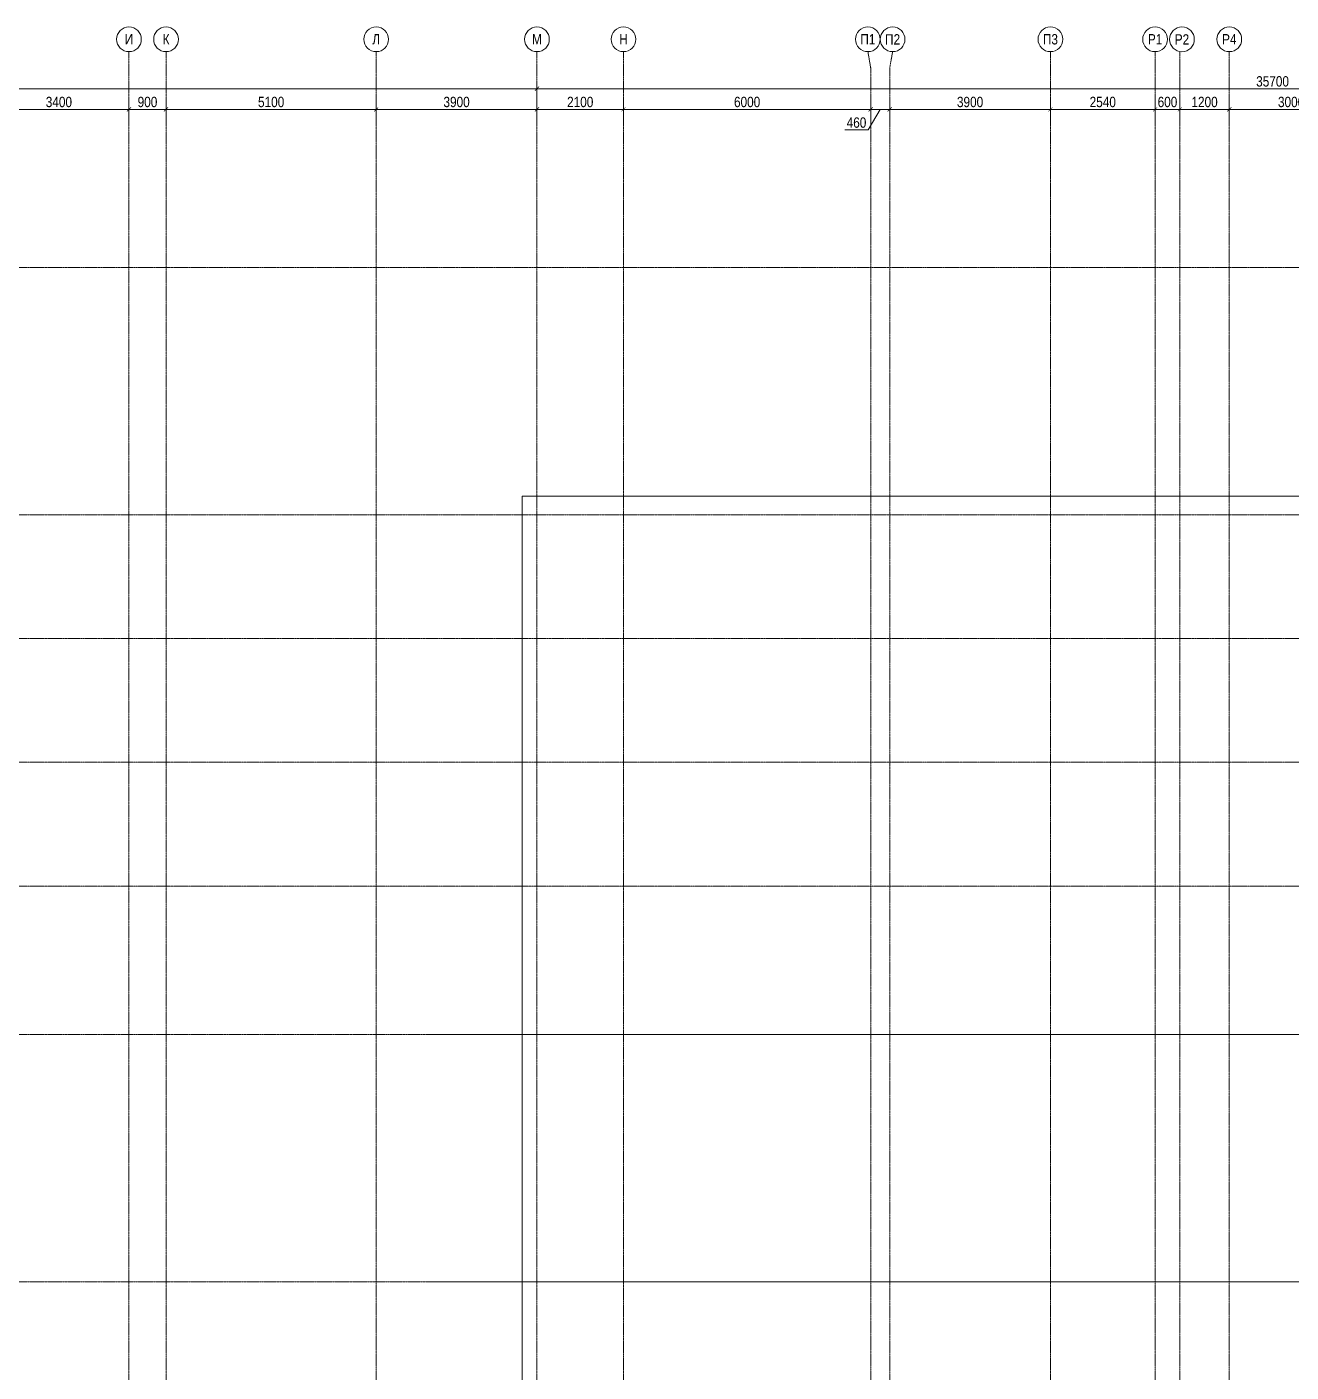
# Model space of a CAD drawing. Header units: millimetres. Extents: x 470010 to 1231400, y -134005 to 421770.
# Drawn here: x 697997 to 728674, y 14298 to 46927 of the extents above; entities that cross this region are included whole.
import ezdxf
from ezdxf.enums import TextEntityAlignment as Align

# ---------------------------------------------------------------- set-up
doc = ezdxf.new("R2010")
doc.units = ezdxf.units.MM
doc.linetypes.add('CENTER2', pattern=[28.575, 19.05, -3.175, 3.175, -3.175])
doc.linetypes.add('DASHED', pattern=[19.05, 12.7, -6.35])
doc.layers.get('Defpoints').update_dxf_attribs({"color": 140})
doc.layers.add('АР_Делит', color=120, linetype='Continuous', lineweight=0, plot=False)
doc.layers.add('РД_Оси_100', color=7, linetype='Continuous', lineweight=0, true_color=0x525252)
doc.layers.add('РД_Оси_размер', color=8, linetype='Continuous', lineweight=0)
doc.styles.add('style1', font='ARIALN.TTF')
doc.styles.add('ккк', font='isocpeur.ttf', dxfattribs={"width": 0.85, "oblique": 15})
doc.dimstyles.new('Dim100_ареал', dxfattribs={"dimscale": 100, "dimtxt": 2.5, "dimasz": 1, "dimexe": 1, "dimexo": 1, "dimgap": 0.5, "dimtad": 1, "dimzin": 12, "dimdsep": 46, "dimtxsty": 'style1', "dimblk": 'ARCHTICK', "dimcen": 1, "dimdle": 1, "dimclrd": 256, "dimclre": 256, "dimaunit": 1, "dimadec": 0, "dimazin": 3, "dimtfac": 1, "dimtmove": 1, "dimatfit": 3, "dimldrblk": 'OPEN30', "dimfxl": 4, "dimfxlon": 1, "dimtolj": 1, "dimtzin": 0, "dimlwd": 9, "dimlwe": 9, "dimarcsym": 0})

# ---------------------------------------------------------------- blocks, each defined once
blk = doc.blocks.new('A-iden')
at = {"linetype": 'Continuous', "lineweight": 5}
blk.add_circle((0, -4), 3, dxfattribs=at)
at = {"color": 0, "linetype": 'Continuous', "lineweight": 20, "style": 'ккк', "width": 0.85}
blk.add_attdef('ID', text='', height=4, dxfattribs=at).set_placement((0.31, -3.85), align=Align.MIDDLE_CENTER)
blk = doc.blocks.new('_ArchTick')
at = {"color": 0, "linetype": 'ByBlock', "const_width": 0.15}
blk.add_lwpolyline([(-0.5, -0.5), (0.5, 0.5)], dxfattribs=at)
blk = doc.blocks.new('*D53')
at = {"layer": 'Defpoints', "color": 0, "transparency": 16777216}
for p in [(37500, 139039), (0, 137039), (37500, 137039)]:
    blk.add_point(p, dxfattribs=at)
at = {"layer": 'РД_Оси_размер', "lineweight": 9, "transparency": 16777216}
for p, q in [((-100, 139039), (37600, 139039)), ((0, 138639), (0, 139139)), ((37500, 138639), (37500, 139139))]:
    blk.add_line(p, q, dxfattribs=at)
at = {"layer": 'РД_Оси_размер', "lineweight": 9, "transparency": 16777216, "xscale": 100, "yscale": 100, "zscale": 100, "rotation": 180}
blk.add_blockref('_ArchTick', (0, 139039), dxfattribs=at)
at = {"layer": 'РД_Оси_размер', "lineweight": 9, "transparency": 16777216, "xscale": 100, "yscale": 100, "zscale": 100}
blk.add_blockref('_ArchTick', (37500, 139039), dxfattribs=at)
at = {"layer": 'РД_Оси_размер', "color": 0, "transparency": 16777216, "insert": (18750, 139216), "char_height": 250, "attachment_point": 5, "style": 'style1'}
blk.add_mtext('\\A1;37500', dxfattribs=at)
blk = doc.blocks.new('_Open30')
at = {"color": 0, "linetype": 'ByBlock', "lineweight": -2}
for p, q in [((-1, 0.27), (0, 0)), ((0, 0), (-1, -0.27)), ((0, 0), (-1, 0))]:
    blk.add_line(p, q, dxfattribs=at)
blk = doc.blocks.new('*D54')
at = {"layer": 'Defpoints', "color": 0, "transparency": 16777216}
for p in [(73200, 139039), (37500, 137039), (73200, 137039)]:
    blk.add_point(p, dxfattribs=at)
at = {"layer": 'РД_Оси_размер', "lineweight": 9, "transparency": 16777216}
for p, q in [((37400, 139039), (73300, 139039)), ((37500, 138639), (37500, 139139)), ((73200, 138639), (73200, 139139))]:
    blk.add_line(p, q, dxfattribs=at)
at = {"layer": 'РД_Оси_размер', "lineweight": 9, "transparency": 16777216, "xscale": 100, "yscale": 100, "zscale": 100, "rotation": 180}
blk.add_blockref('_ArchTick', (37500, 139039), dxfattribs=at)
at = {"layer": 'РД_Оси_размер', "lineweight": 9, "transparency": 16777216, "xscale": 100, "yscale": 100, "zscale": 100}
blk.add_blockref('_ArchTick', (73200, 139039), dxfattribs=at)
at = {"layer": 'РД_Оси_размер', "color": 0, "transparency": 16777216, "insert": (55350, 139216), "char_height": 250, "attachment_point": 5, "style": 'style1'}
blk.add_mtext('\\A1;35700', dxfattribs=at)
blk = doc.blocks.new('*D67')
at = {"layer": 'Defpoints', "color": 0, "transparency": 16777216}
for p in [(27600, 138539), (24200, 137039), (27600, 137039)]:
    blk.add_point(p, dxfattribs=at)
at = {"layer": 'РД_Оси_размер', "lineweight": 9, "transparency": 16777216}
for p, q in [((24100, 138539), (27700, 138539)), ((24200, 138139), (24200, 138639)), ((27600, 138139), (27600, 138639))]:
    blk.add_line(p, q, dxfattribs=at)
at = {"layer": 'РД_Оси_размер', "lineweight": 9, "transparency": 16777216, "xscale": 100, "yscale": 100, "zscale": 100, "rotation": 180}
blk.add_blockref('_ArchTick', (24200, 138539), dxfattribs=at)
at = {"layer": 'РД_Оси_размер', "lineweight": 9, "transparency": 16777216, "xscale": 100, "yscale": 100, "zscale": 100}
blk.add_blockref('_ArchTick', (27600, 138539), dxfattribs=at)
at = {"layer": 'РД_Оси_размер', "color": 0, "transparency": 16777216, "insert": (25900, 138716), "char_height": 250, "attachment_point": 5, "style": 'style1'}
blk.add_mtext('\\A1;3400', dxfattribs=at)
blk = doc.blocks.new('*D68')
at = {"layer": 'Defpoints', "color": 0, "transparency": 16777216}
for p in [(28500, 138539), (27600, 137039), (28500, 137039)]:
    blk.add_point(p, dxfattribs=at)
at = {"layer": 'РД_Оси_размер', "lineweight": 9, "transparency": 16777216}
for p, q in [((27500, 138539), (28600, 138539)), ((27600, 138139), (27600, 138639)), ((28500, 138139), (28500, 138639))]:
    blk.add_line(p, q, dxfattribs=at)
at = {"layer": 'РД_Оси_размер', "lineweight": 9, "transparency": 16777216, "xscale": 100, "yscale": 100, "zscale": 100, "rotation": 180}
blk.add_blockref('_ArchTick', (27600, 138539), dxfattribs=at)
at = {"layer": 'РД_Оси_размер', "lineweight": 9, "transparency": 16777216, "xscale": 100, "yscale": 100, "zscale": 100}
blk.add_blockref('_ArchTick', (28500, 138539), dxfattribs=at)
at = {"layer": 'РД_Оси_размер', "color": 0, "transparency": 16777216, "insert": (28050, 138716), "char_height": 250, "attachment_point": 5, "style": 'style1'}
blk.add_mtext('\\A1;900', dxfattribs=at)
blk = doc.blocks.new('*D69')
at = {"layer": 'Defpoints', "color": 0, "transparency": 16777216}
for p in [(33600, 138539), (28500, 137039), (33600, 137039)]:
    blk.add_point(p, dxfattribs=at)
at = {"layer": 'РД_Оси_размер', "lineweight": 9, "transparency": 16777216}
for p, q in [((28400, 138539), (33700, 138539)), ((28500, 138139), (28500, 138639)), ((33600, 138139), (33600, 138639))]:
    blk.add_line(p, q, dxfattribs=at)
at = {"layer": 'РД_Оси_размер', "lineweight": 9, "transparency": 16777216, "xscale": 100, "yscale": 100, "zscale": 100, "rotation": 180}
blk.add_blockref('_ArchTick', (28500, 138539), dxfattribs=at)
at = {"layer": 'РД_Оси_размер', "lineweight": 9, "transparency": 16777216, "xscale": 100, "yscale": 100, "zscale": 100}
blk.add_blockref('_ArchTick', (33600, 138539), dxfattribs=at)
at = {"layer": 'РД_Оси_размер', "color": 0, "transparency": 16777216, "insert": (31050, 138716), "char_height": 250, "attachment_point": 5, "style": 'style1'}
blk.add_mtext('\\A1;5100', dxfattribs=at)
blk = doc.blocks.new('*D70')
at = {"layer": 'Defpoints', "color": 0, "transparency": 16777216}
for p in [(37500, 138539), (33600, 137039), (37500, 137039)]:
    blk.add_point(p, dxfattribs=at)
at = {"layer": 'РД_Оси_размер', "lineweight": 9, "transparency": 16777216}
for p, q in [((33500, 138539), (37600, 138539)), ((33600, 138139), (33600, 138639)), ((37500, 138139), (37500, 138639))]:
    blk.add_line(p, q, dxfattribs=at)
at = {"layer": 'РД_Оси_размер', "lineweight": 9, "transparency": 16777216, "xscale": 100, "yscale": 100, "zscale": 100, "rotation": 180}
blk.add_blockref('_ArchTick', (33600, 138539), dxfattribs=at)
at = {"layer": 'РД_Оси_размер', "lineweight": 9, "transparency": 16777216, "xscale": 100, "yscale": 100, "zscale": 100}
blk.add_blockref('_ArchTick', (37500, 138539), dxfattribs=at)
at = {"layer": 'РД_Оси_размер', "color": 0, "transparency": 16777216, "insert": (35550, 138716), "char_height": 250, "attachment_point": 5, "style": 'style1'}
blk.add_mtext('\\A1;3900', dxfattribs=at)
blk = doc.blocks.new('*D71')
at = {"layer": 'Defpoints', "color": 0, "transparency": 16777216}
for p in [(39600, 138539), (37500, 137039), (39600, 137039)]:
    blk.add_point(p, dxfattribs=at)
at = {"layer": 'РД_Оси_размер', "lineweight": 9, "transparency": 16777216}
for p, q in [((37400, 138539), (39700, 138539)), ((37500, 138139), (37500, 138639)), ((39600, 138139), (39600, 138639))]:
    blk.add_line(p, q, dxfattribs=at)
at = {"layer": 'РД_Оси_размер', "lineweight": 9, "transparency": 16777216, "xscale": 100, "yscale": 100, "zscale": 100, "rotation": 180}
blk.add_blockref('_ArchTick', (37500, 138539), dxfattribs=at)
at = {"layer": 'РД_Оси_размер', "lineweight": 9, "transparency": 16777216, "xscale": 100, "yscale": 100, "zscale": 100}
blk.add_blockref('_ArchTick', (39600, 138539), dxfattribs=at)
at = {"layer": 'РД_Оси_размер', "color": 0, "transparency": 16777216, "insert": (38550, 138716), "char_height": 250, "attachment_point": 5, "style": 'style1'}
blk.add_mtext('\\A1;2100', dxfattribs=at)
blk = doc.blocks.new('*D72')
at = {"layer": 'Defpoints', "color": 0, "transparency": 16777216}
for p in [(45600, 138539), (39600, 137039), (45600, 137039)]:
    blk.add_point(p, dxfattribs=at)
at = {"layer": 'РД_Оси_размер', "lineweight": 9, "transparency": 16777216}
for p, q in [((39500, 138539), (45700, 138539)), ((39600, 138139), (39600, 138639)), ((45600, 138139), (45600, 138639))]:
    blk.add_line(p, q, dxfattribs=at)
at = {"layer": 'РД_Оси_размер', "lineweight": 9, "transparency": 16777216, "xscale": 100, "yscale": 100, "zscale": 100, "rotation": 180}
blk.add_blockref('_ArchTick', (39600, 138539), dxfattribs=at)
at = {"layer": 'РД_Оси_размер', "lineweight": 9, "transparency": 16777216, "xscale": 100, "yscale": 100, "zscale": 100}
blk.add_blockref('_ArchTick', (45600, 138539), dxfattribs=at)
at = {"layer": 'РД_Оси_размер', "color": 0, "transparency": 16777216, "insert": (42600, 138716), "char_height": 250, "attachment_point": 5, "style": 'style1'}
blk.add_mtext('\\A1;6000', dxfattribs=at)
blk = doc.blocks.new('*D73')
at = {"layer": 'Defpoints', "color": 0, "transparency": 16777216}
for p in [(46060, 138539), (45600, 137039), (46060, 137039)]:
    blk.add_point(p, dxfattribs=at)
at = {"layer": 'РД_Оси_размер', "lineweight": 9, "transparency": 16777216}
for p, q in [((45500, 138539), (46160, 138539)), ((45830, 138539), (45534, 138039)), ((45600, 138139), (45600, 138639)), ((46060, 138139), (46060, 138639)), ((45534, 138039), (44974, 138039))]:
    blk.add_line(p, q, dxfattribs=at)
at = {"layer": 'РД_Оси_размер', "lineweight": 9, "transparency": 16777216, "xscale": 100, "yscale": 100, "zscale": 100, "rotation": 180}
blk.add_blockref('_ArchTick', (45600, 138539), dxfattribs=at)
at = {"layer": 'РД_Оси_размер', "lineweight": 9, "transparency": 16777216, "xscale": 100, "yscale": 100, "zscale": 100}
blk.add_blockref('_ArchTick', (46060, 138539), dxfattribs=at)
at = {"layer": 'РД_Оси_размер', "color": 0, "transparency": 16777216, "insert": (45254, 138216), "char_height": 250, "attachment_point": 5, "style": 'style1'}
blk.add_mtext('\\A1;460', dxfattribs=at)
blk = doc.blocks.new('*D74')
at = {"layer": 'Defpoints', "color": 0, "transparency": 16777216}
for p in [(49960, 138539), (46060, 137039), (49960, 137039)]:
    blk.add_point(p, dxfattribs=at)
at = {"layer": 'РД_Оси_размер', "lineweight": 9, "transparency": 16777216}
for p, q in [((45960, 138539), (50060, 138539)), ((46060, 138139), (46060, 138639)), ((49960, 138139), (49960, 138639))]:
    blk.add_line(p, q, dxfattribs=at)
at = {"layer": 'РД_Оси_размер', "lineweight": 9, "transparency": 16777216, "xscale": 100, "yscale": 100, "zscale": 100, "rotation": 180}
blk.add_blockref('_ArchTick', (46060, 138539), dxfattribs=at)
at = {"layer": 'РД_Оси_размер', "lineweight": 9, "transparency": 16777216, "xscale": 100, "yscale": 100, "zscale": 100}
blk.add_blockref('_ArchTick', (49960, 138539), dxfattribs=at)
at = {"layer": 'РД_Оси_размер', "color": 0, "transparency": 16777216, "insert": (48010, 138716), "char_height": 250, "attachment_point": 5, "style": 'style1'}
blk.add_mtext('\\A1;3900', dxfattribs=at)
blk = doc.blocks.new('*D75')
at = {"layer": 'Defpoints', "color": 0, "transparency": 16777216}
for p in [(52500, 138539), (49960, 137039), (52500, 137039)]:
    blk.add_point(p, dxfattribs=at)
at = {"layer": 'РД_Оси_размер', "lineweight": 9, "transparency": 16777216}
for p, q in [((49860, 138539), (52600, 138539)), ((49960, 138139), (49960, 138639)), ((52500, 138139), (52500, 138639))]:
    blk.add_line(p, q, dxfattribs=at)
at = {"layer": 'РД_Оси_размер', "lineweight": 9, "transparency": 16777216, "xscale": 100, "yscale": 100, "zscale": 100, "rotation": 180}
blk.add_blockref('_ArchTick', (49960, 138539), dxfattribs=at)
at = {"layer": 'РД_Оси_размер', "lineweight": 9, "transparency": 16777216, "xscale": 100, "yscale": 100, "zscale": 100}
blk.add_blockref('_ArchTick', (52500, 138539), dxfattribs=at)
at = {"layer": 'РД_Оси_размер', "color": 0, "transparency": 16777216, "insert": (51230, 138716), "char_height": 250, "attachment_point": 5, "style": 'style1'}
blk.add_mtext('\\A1;2540', dxfattribs=at)
blk = doc.blocks.new('*D76')
at = {"layer": 'Defpoints', "color": 0, "transparency": 16777216}
for p in [(53100, 138539), (52500, 137039), (53100, 137039)]:
    blk.add_point(p, dxfattribs=at)
at = {"layer": 'РД_Оси_размер', "lineweight": 9, "transparency": 16777216}
for p, q in [((52400, 138539), (53200, 138539)), ((52500, 138139), (52500, 138639)), ((53100, 138139), (53100, 138639))]:
    blk.add_line(p, q, dxfattribs=at)
at = {"layer": 'РД_Оси_размер', "lineweight": 9, "transparency": 16777216, "xscale": 100, "yscale": 100, "zscale": 100, "rotation": 180}
blk.add_blockref('_ArchTick', (52500, 138539), dxfattribs=at)
at = {"layer": 'РД_Оси_размер', "lineweight": 9, "transparency": 16777216, "xscale": 100, "yscale": 100, "zscale": 100}
blk.add_blockref('_ArchTick', (53100, 138539), dxfattribs=at)
at = {"layer": 'РД_Оси_размер', "color": 0, "transparency": 16777216, "insert": (52800, 138716), "char_height": 250, "attachment_point": 5, "style": 'style1'}
blk.add_mtext('\\A1;600', dxfattribs=at)
blk = doc.blocks.new('*D77')
at = {"layer": 'Defpoints', "color": 0, "transparency": 16777216}
for p in [(54300, 138539), (53100, 137039), (54300, 137039)]:
    blk.add_point(p, dxfattribs=at)
at = {"layer": 'РД_Оси_размер', "lineweight": 9, "transparency": 16777216}
for p, q in [((53000, 138539), (54400, 138539)), ((53100, 138139), (53100, 138639)), ((54300, 138139), (54300, 138639))]:
    blk.add_line(p, q, dxfattribs=at)
at = {"layer": 'РД_Оси_размер', "lineweight": 9, "transparency": 16777216, "xscale": 100, "yscale": 100, "zscale": 100, "rotation": 180}
blk.add_blockref('_ArchTick', (53100, 138539), dxfattribs=at)
at = {"layer": 'РД_Оси_размер', "lineweight": 9, "transparency": 16777216, "xscale": 100, "yscale": 100, "zscale": 100}
blk.add_blockref('_ArchTick', (54300, 138539), dxfattribs=at)
at = {"layer": 'РД_Оси_размер', "color": 0, "transparency": 16777216, "insert": (53700, 138716), "char_height": 250, "attachment_point": 5, "style": 'style1'}
blk.add_mtext('\\A1;1200', dxfattribs=at)
blk = doc.blocks.new('*D78')
at = {"layer": 'Defpoints', "color": 0, "transparency": 16777216}
for p in [(57300, 138539), (54300, 137039), (57300, 137039)]:
    blk.add_point(p, dxfattribs=at)
at = {"layer": 'РД_Оси_размер', "lineweight": 9, "transparency": 16777216}
for p, q in [((54200, 138539), (57400, 138539)), ((54300, 138139), (54300, 138639)), ((57300, 138139), (57300, 138639))]:
    blk.add_line(p, q, dxfattribs=at)
at = {"layer": 'РД_Оси_размер', "lineweight": 9, "transparency": 16777216, "xscale": 100, "yscale": 100, "zscale": 100, "rotation": 180}
blk.add_blockref('_ArchTick', (54300, 138539), dxfattribs=at)
at = {"layer": 'РД_Оси_размер', "lineweight": 9, "transparency": 16777216, "xscale": 100, "yscale": 100, "zscale": 100}
blk.add_blockref('_ArchTick', (57300, 138539), dxfattribs=at)
at = {"layer": 'РД_Оси_размер', "color": 0, "transparency": 16777216, "insert": (55800, 138716), "char_height": 250, "attachment_point": 5, "style": 'style1'}
blk.add_mtext('\\A1;3000', dxfattribs=at)
blk = doc.blocks.new('СОШ_2200_АР_ОСИ_М100_28.05.24')
at = {"layer": 'АР_Делит', "color": 251, "linetype": 'DASHED', "true_color": 0x636466}
blk.add_lwpolyline([(-355, 13145), (-355, 100855), (37145, 100855), (37145, 129155), (72745, 129155), (72745, 135155), (114955, 135155), (114955, -355)], dxfattribs=at)
at = {"layer": 'РД_Оси_100', "color": 251, "linetype": 'CENTER2', "true_color": 0x636466}
for p, q in [((27600, -6155), (27600, 139938.679)), ((37500, -6155), (37500, 139938.679)), ((39600, -6155), (39600, 139938.679)), ((49960, -6155), (49960, 139938.679)), ((-5954.958, 134700), (119910, 134700)), ((-5954.958, 128700), (119910, 128700)), ((-5954.958, 125700), (119910, 125700)), ((-5954.958, 122700), (119910, 122700)), ((-5954.958, 119700), (119910, 119700)), ((-5954.958, 116100), (119910, 116100)), ((35037.55, 116100), (119910, 116100)), ((-5954.958, 110100), (119910, 110100)), ((35037.55, 110100), (119910, 110100))]:
    blk.add_line(p, q, dxfattribs=at)
for points in [[(28500, -6155), (28500, 139938.679)], [(33600, 139938.679), (33600, -6155)], [(45530, 139938.679), (45600, 139538.679), (45600, -6163.457)], [(46060, -6163.105), (46060, 139538.679), (46130, 139938.679)], [(52500, 139938.679), (52500, -5755), (52358.276, -6155)], [(53100, 139938.679), (53100, -5755), (52949.266, -6155)], [(54300, 139938.679), (54300, -6155)]]:
    blk.add_lwpolyline(points, dxfattribs=at)
at = {"layer": 'РД_Оси_100', "color": 251, "true_color": 0x636466}
ref = blk.add_blockref('A-iden', (27600, 140638.679), dxfattribs=dict(at, xscale=100, yscale=100, zscale=100))
ref.add_attrib('ID', 'И', dxfattribs={"layer": '0', "linetype": 'Continuous', "height": 250, "style": 'style1'}).set_placement((27600, 140238.679), align=Align.MIDDLE)
ref = blk.add_blockref('A-iden', (28500, 140638.679), dxfattribs=dict(at, xscale=100, yscale=100, zscale=100))
ref.add_attrib('ID', 'К', dxfattribs={"layer": '0', "linetype": 'Continuous', "height": 250, "style": 'style1'}).set_placement((28500, 140238.679), align=Align.MIDDLE)
ref = blk.add_blockref('A-iden', (33600, 140638.679), dxfattribs=dict(at, xscale=100, yscale=100, zscale=100))
ref.add_attrib('ID', 'Л', dxfattribs={"layer": '0', "linetype": 'Continuous', "height": 250, "style": 'style1'}).set_placement((33600, 140238.679), align=Align.MIDDLE)
ref = blk.add_blockref('A-iden', (37500, 140638.679), dxfattribs=dict(at, xscale=100, yscale=100, zscale=100))
ref.add_attrib('ID', 'М', dxfattribs={"layer": '0', "linetype": 'Continuous', "height": 250, "style": 'style1'}).set_placement((37500, 140238.679), align=Align.MIDDLE)
ref = blk.add_blockref('A-iden', (39600, 140638.679), dxfattribs=dict(at, xscale=100, yscale=100, zscale=100))
ref.add_attrib('ID', 'Н', dxfattribs={"layer": '0', "linetype": 'Continuous', "height": 250, "style": 'style1'}).set_placement((39600, 140238.679), align=Align.MIDDLE)
ref = blk.add_blockref('A-iden', (45530, 140638.679), dxfattribs=dict(at, xscale=100, yscale=100, zscale=100))
ref.add_attrib('ID', 'П1', dxfattribs={"layer": '0', "linetype": 'Continuous', "height": 250, "style": 'style1'}).set_placement((45530, 140238.679), align=Align.MIDDLE)
ref = blk.add_blockref('A-iden', (46130, 140638.679), dxfattribs=dict(at, xscale=100, yscale=100, zscale=100))
ref.add_attrib('ID', 'П2', dxfattribs={"layer": '0', "linetype": 'Continuous', "height": 250, "style": 'style1'}).set_placement((46130, 140238.679), align=Align.MIDDLE)
ref = blk.add_blockref('A-iden', (49960, 140638.679), dxfattribs=dict(at, xscale=100, yscale=100, zscale=100))
ref.add_attrib('ID', 'П3', dxfattribs={"layer": '0', "linetype": 'Continuous', "height": 250, "style": 'style1'}).set_placement((49960, 140238.679), align=Align.MIDDLE)
ref = blk.add_blockref('A-iden', (52500, 140638.679), dxfattribs=dict(at, xscale=100, yscale=100, zscale=100))
ref.add_attrib('ID', 'Р1', dxfattribs={"layer": '0', "linetype": 'Continuous', "height": 250, "style": 'style1'}).set_placement((52500, 140238.679), align=Align.MIDDLE)
ref = blk.add_blockref('A-iden', (53151.517, 140636.463), dxfattribs=dict(at, xscale=100, yscale=100, zscale=100))
ref.add_attrib('ID', 'Р2', dxfattribs={"layer": '0', "linetype": 'Continuous', "height": 250, "style": 'style1'}).set_placement((53151.517, 140236.463), align=Align.MIDDLE)
ref = blk.add_blockref('A-iden', (54300, 140638.679), dxfattribs=dict(at, xscale=100, yscale=100, zscale=100))
ref.add_attrib('ID', 'Р4', dxfattribs={"layer": '0', "linetype": 'Continuous', "height": 250, "style": 'style1'}).set_placement((54300, 140238.679), align=Align.MIDDLE)
at = {"layer": 'РД_Оси_размер', "color": 251, "true_color": 0x636466}
for base, p1, p2, picture, middle in [((37500, 139038.679), (0, 137038.679), (37500, 137038.679), '*D53', (18750, 139216.322)), ((73200, 139038.679), (37500, 137038.679), (73200, 137038.679), '*D54', (55350, 139216.322)), ((27600, 138538.679), (24200, 137038.679), (27600, 137038.679), '*D67', (25900, 138716.322)), ((28500, 138538.679), (27600, 137038.679), (28500, 137038.679), '*D68', (28050, 138716.322)), ((33600, 138538.679), (28500, 137038.679), (33600, 137038.679), '*D69', (31050, 138716.322)), ((37500, 138538.679), (33600, 137038.679), (37500, 137038.679), '*D70', (35550, 138716.322)), ((39600, 138538.679), (37500, 137038.679), (39600, 137038.679), '*D71', (38550, 138716.322)), ((45600, 138538.679), (39600, 137038.679), (45600, 137038.679), '*D72', (42600, 138716.322)), ((49960, 138538.679), (46060, 137038.679), (49960, 137038.679), '*D74', (48010, 138716.322)), ((52500, 138538.679), (49960, 137038.679), (52500, 137038.679), '*D75', (51230, 138716.322)), ((53100, 138538.679), (52500, 137038.679), (53100, 137038.679), '*D76', (52800, 138716.322)), ((54300, 138538.679), (53100, 137038.679), (54300, 137038.679), '*D77', (53700, 138716.322)), ((57300, 138538.679), (54300, 137038.679), (57300, 137038.679), '*D78', (55800, 138716.322))]:
    dim = blk.add_linear_dim(base=base, p1=p1, p2=p2, dimstyle='Dim100_ареал', dxfattribs=at)
    dim.commit()
    dim.dimension.update_dxf_attribs({"geometry": picture, "text_midpoint": middle})
dim = blk.add_linear_dim(base=(46060, 138538.679), p1=(45600, 137038.679), p2=(46060, 137038.679), dimstyle='Dim100_ареал', dxfattribs=at)
dim.commit()
dim.dimension.update_dxf_attribs({"geometry": '*D73', "text_midpoint": (45484.181, 138038.679), "dimtype": 128})
blk = doc.blocks.new('A$C9108343f')
at = {"layer": 'РД_Оси_100'}
blk.add_blockref('СОШ_2200_АР_ОСИ_М100_28.05.24', (7155, 6755), dxfattribs=at)
at = {"layer": 'Defpoints', "color": 18, "true_color": 0x000000, "style": 'style1'}
for p in [(143949, 316089), (143975, 281640), (143890, 273245), (143840, 264277), (143968, 254892), (12252, 104178), (12383, 96023)]:
    blk.add_attdef('АР-ПОМЕЩЕНИЕ:НАИМЕНОВАНИЕ', text='', height=100, dxfattribs=at).set_placement(p, align=Align.MIDDLE)
at = {"layer": 'Defpoints', "color": 18, "true_color": 0x000000, "style": 'style1', "flags": 8}
for p in [(143951, 279099), (143848, 269251), (143875, 260094), (144050, 250825), (163419, 238153), (143343, 237876), (155897, 237966), (183037, 237966)]:
    blk.add_attdef('АР-ПОМЕЩЕНИЕ:НАИМЕНОВАНИЕ', text='', height=100, dxfattribs=at).set_placement(p, align=Align.MIDDLE)

msp = doc.modelspace()

# ---------------------------------------------------------------- block references
msp.add_blockref('A$C9108343f', (665718.612, -100366.242))
at = {"layer": 'РД_Оси_100'}
msp.add_blockref('СОШ_2200_АР_ОСИ_М100_28.05.24', (672873.57, -93611.242), dxfattribs=at)

doc.saveas('drawing.dxf')
